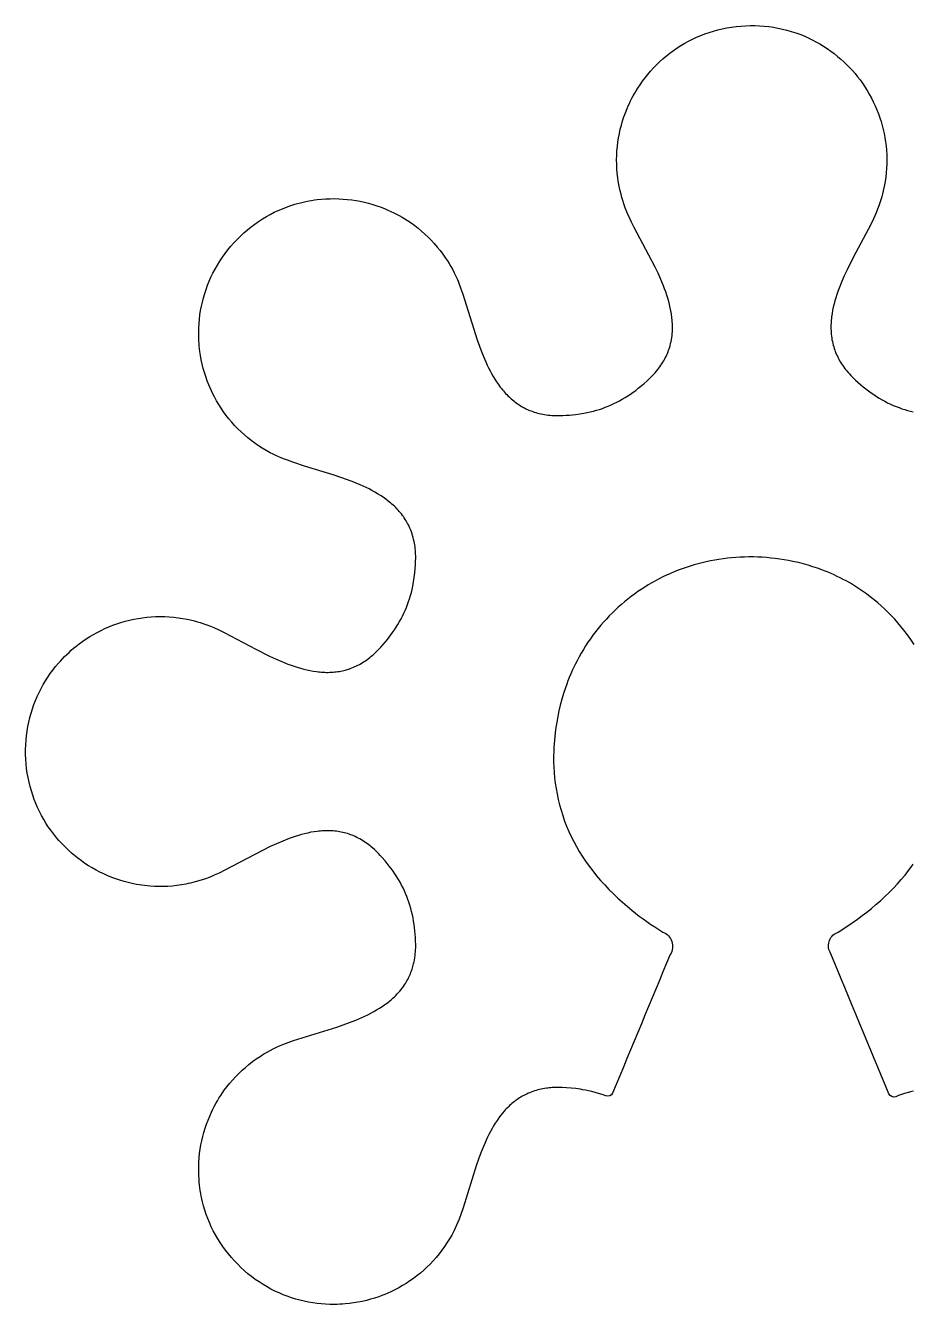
# Model space of a CAD drawing. Extents: x 15 to 64.3, y 11.2 to 58.2.
# Drawn here: x 22.13 to 42.79, y 28.41 to 58.24 of the extents above; entities that cross this region are included whole.
import ezdxf

# ---------------------------------------------------------------- set-up
doc = ezdxf.new("R2010")
doc.units = 0
doc.header["$MEASUREMENT"] = 0
doc.layers.add('WORK_LAYER', color=254, linetype='CONTINUOUS')

msp = doc.modelspace()

# ---------------------------------------------------------------- linework, layer by layer
at = {"layer": 'WORK_LAYER'}
for points in [[(42.854, 43.8), (42.776, 43.915), (42.696, 44.027), (42.612, 44.137), (42.543, 44.223), (42.471, 44.307), (42.398, 44.39), (42.322, 44.471), (42.245, 44.549), (42.166, 44.626), (42.085, 44.701), (42.002, 44.774), (41.916, 44.846), (41.828, 44.916), (41.738, 44.983), (41.647, 45.049), (41.554, 45.111), (41.46, 45.172), (41.364, 45.23), (41.266, 45.285), (41.198, 45.322), (41.129, 45.357), (41.059, 45.392), (40.989, 45.425), (40.919, 45.456), (40.847, 45.487), (40.776, 45.516), (40.703, 45.544), (40.597, 45.582), (40.489, 45.618), (40.38, 45.651), (40.271, 45.681), (40.148, 45.712), (40.024, 45.739), (39.922, 45.76), (39.82, 45.778), (39.717, 45.794), (39.614, 45.808), (39.512, 45.82), (39.41, 45.829), (39.307, 45.836), (39.205, 45.841), (39.102, 45.844), (38.999, 45.845), (38.897, 45.843), (38.794, 45.839), (38.695, 45.833), (38.595, 45.826), (38.496, 45.815), (38.397, 45.803), (38.298, 45.789), (38.2, 45.773), (38.102, 45.754), (38.004, 45.733), (37.909, 45.711), (37.814, 45.687), (37.72, 45.66), (37.626, 45.632), (37.533, 45.601), (37.44, 45.569), (37.348, 45.535), (37.257, 45.498), (37.168, 45.46), (37.079, 45.42), (36.992, 45.379), (36.905, 45.335), (36.819, 45.289), (36.735, 45.242), (36.651, 45.193), (36.568, 45.142), (36.487, 45.089), (36.406, 45.035), (36.327, 44.978), (36.249, 44.92), (36.173, 44.861), (36.097, 44.8), (36.023, 44.737), (35.951, 44.672), (35.879, 44.606), (35.809, 44.537), (35.74, 44.468), (35.673, 44.396), (35.607, 44.324), (35.543, 44.25), (35.48, 44.174), (35.42, 44.097), (35.36, 44.017), (35.301, 43.936), (35.245, 43.854), (35.19, 43.771), (35.137, 43.686), (35.086, 43.6), (35.037, 43.513), (34.99, 43.425), (34.951, 43.348), (34.913, 43.271), (34.877, 43.193), (34.843, 43.115), (34.809, 43.036), (34.778, 42.956), (34.748, 42.876), (34.719, 42.795), (34.675, 42.661), (34.635, 42.526), (34.599, 42.389), (34.567, 42.252), (34.54, 42.121), (34.516, 41.99), (34.49, 41.822), (34.47, 41.653), (34.455, 41.484), (34.45, 41.399), (34.446, 41.315), (34.443, 41.189), (34.444, 41.064), (34.448, 40.938), (34.456, 40.813), (34.467, 40.688), (34.481, 40.564), (34.5, 40.44), (34.522, 40.317), (34.549, 40.188), (34.581, 40.06), (34.616, 39.934), (34.656, 39.809), (34.7, 39.684), (34.747, 39.562), (34.799, 39.441), (34.854, 39.321), (34.913, 39.203), (34.976, 39.088), (35.042, 38.974), (35.112, 38.862), (35.19, 38.745), (35.271, 38.63), (35.356, 38.518), (35.445, 38.408), (35.538, 38.299), (35.635, 38.192), (35.734, 38.088), (35.836, 37.986), (35.94, 37.887), (36.047, 37.79), (36.156, 37.696), (36.267, 37.604, 0.035482), (36.993, 37.094, -0.471693), (37.162, 36.569, 0.000911), (35.819, 33.338, -0.406656), (35.66, 33.269), (35.574, 33.3), (35.488, 33.329), (35.412, 33.351), (35.336, 33.371), (35.26, 33.389), (35.183, 33.405), (35.128, 33.415), (35.073, 33.424), (34.962, 33.44), (34.852, 33.452), (34.741, 33.461), (34.644, 33.466), (34.596, 33.467), (34.548, 33.468), (34.479, 33.467), (34.411, 33.463), (34.376, 33.461), (34.342, 33.457), (34.308, 33.454), (34.274, 33.449), (34.234, 33.443), (34.194, 33.436), (34.154, 33.428), (34.114, 33.419), (34.075, 33.409), (34.036, 33.398), (33.997, 33.386), (33.958, 33.373), (33.922, 33.36), (33.886, 33.346), (33.851, 33.331), (33.815, 33.315), (33.781, 33.298), (33.746, 33.281), (33.713, 33.262), (33.679, 33.243), (33.648, 33.223), (33.617, 33.203), (33.587, 33.182), (33.557, 33.161), (33.528, 33.139), (33.499, 33.116), (33.471, 33.092), (33.443, 33.068), (33.416, 33.043), (33.39, 33.018), (33.364, 32.993), (33.338, 32.967), (33.315, 32.942), (33.293, 32.917), (33.249, 32.865), (33.206, 32.812), (33.165, 32.758), (33.123, 32.697), (33.082, 32.635), (33.043, 32.571), (33.006, 32.507), (32.969, 32.44), (32.934, 32.373), (32.901, 32.305), (32.868, 32.236), (32.836, 32.163), (32.805, 32.089), (32.745, 31.94), (32.691, 31.791), (32.64, 31.64), (32.335, 30.661), (32.289, 30.528), (32.239, 30.396), (32.211, 30.325), (32.181, 30.255), (32.149, 30.186), (32.115, 30.118), (32.091, 30.071), (32.066, 30.024), (32.039, 29.978), (32.013, 29.933), (31.956, 29.843), (31.897, 29.755), (31.836, 29.669), (31.771, 29.585), (31.704, 29.503), (31.634, 29.424), (31.563, 29.348), (31.489, 29.276), (31.413, 29.205), (31.335, 29.138), (31.256, 29.073), (31.174, 29.012), (31.091, 28.953), (31.006, 28.897), (30.919, 28.844), (30.83, 28.793), (30.74, 28.746), (30.648, 28.702), (30.578, 28.67), (30.508, 28.64), (30.436, 28.612), (30.364, 28.586), (30.269, 28.554), (30.172, 28.526), (30.075, 28.5), (29.977, 28.477), (29.878, 28.458), (29.779, 28.441), (29.679, 28.428), (29.579, 28.417), (29.517, 28.413), (29.454, 28.409), (29.391, 28.407), (29.328, 28.406), (29.227, 28.407), (29.126, 28.411), (29.025, 28.418), (28.924, 28.429), (28.824, 28.443), (28.724, 28.46), (28.624, 28.48), (28.526, 28.504), (28.427, 28.531), (28.328, 28.562), (28.231, 28.595), (28.135, 28.632), (28.038, 28.673), (27.943, 28.717), (27.85, 28.765), (27.759, 28.815), (27.665, 28.87), (27.574, 28.929), (27.485, 28.99), (27.398, 29.055), (27.314, 29.123), (27.231, 29.193), (27.151, 29.266), (27.074, 29.342), (26.999, 29.42), (26.927, 29.501), (26.857, 29.584), (26.79, 29.67), (26.727, 29.758), (26.666, 29.847), (26.609, 29.939), (26.554, 30.033), (26.505, 30.125), (26.459, 30.219), (26.416, 30.314), (26.377, 30.411), (26.341, 30.507), (26.309, 30.604), (26.28, 30.702), (26.254, 30.801), (26.239, 30.866), (26.225, 30.93), (26.213, 30.995), (26.202, 31.06), (26.193, 31.126), (26.184, 31.191), (26.178, 31.257), (26.172, 31.323), (26.167, 31.423), (26.164, 31.524), (26.165, 31.625), (26.169, 31.725), (26.177, 31.826), (26.187, 31.926), (26.201, 32.026), (26.217, 32.126), (26.237, 32.225), (26.26, 32.323), (26.286, 32.42), (26.316, 32.517), (26.348, 32.613), (26.383, 32.707), (26.421, 32.801), (26.463, 32.893), (26.495, 32.96), (26.528, 33.026), (26.564, 33.091), (26.6, 33.155), (26.638, 33.218), (26.678, 33.281), (26.719, 33.342), (26.762, 33.403), (26.824, 33.486), (26.889, 33.567), (26.957, 33.646), (27.027, 33.722), (27.1, 33.796), (27.176, 33.868), (27.253, 33.937), (27.333, 34.003), (27.418, 34.07), (27.506, 34.133), (27.596, 34.193), (27.687, 34.25), (27.759, 34.292), (27.831, 34.332), (27.905, 34.37), (27.98, 34.406), (28.053, 34.439), (28.128, 34.47), (28.19, 34.494), (28.253, 34.518), (28.379, 34.562), (29.383, 34.875), (29.533, 34.926), (29.682, 34.98), (29.827, 35.037), (29.971, 35.098), (30.041, 35.131), (30.111, 35.165), (30.18, 35.2), (30.248, 35.237), (30.315, 35.275), (30.381, 35.315), (30.446, 35.357), (30.509, 35.401), (30.567, 35.444), (30.623, 35.489), (30.651, 35.512), (30.678, 35.535), (30.704, 35.56), (30.731, 35.584), (30.763, 35.616), (30.795, 35.649), (30.825, 35.682), (30.855, 35.716), (30.884, 35.752), (30.912, 35.787), (30.938, 35.824), (30.964, 35.861), (30.985, 35.893), (31.004, 35.925), (31.023, 35.957), (31.041, 35.99), (31.058, 36.022), (31.074, 36.055), (31.089, 36.088), (31.103, 36.122), (31.116, 36.156), (31.129, 36.19), (31.141, 36.224), (31.152, 36.259), (31.16, 36.289), (31.169, 36.319), (31.176, 36.349), (31.183, 36.379), (31.19, 36.409), (31.196, 36.44), (31.206, 36.501), (31.212, 36.545), (31.217, 36.588), (31.221, 36.632), (31.224, 36.676), (31.226, 36.722), (31.226, 36.769), (31.226, 36.815), (31.225, 36.862), (31.221, 36.965), (31.215, 37.043), (31.208, 37.121), (31.199, 37.197), (31.189, 37.272), (31.177, 37.347), (31.164, 37.422), (31.149, 37.497), (31.131, 37.571), (31.112, 37.644), (31.091, 37.717), (31.069, 37.787), (31.045, 37.855), (31.019, 37.923), (30.992, 37.991), (30.962, 38.058), (30.931, 38.124), (30.897, 38.19), (30.862, 38.254), (30.824, 38.32), (30.785, 38.385), (30.743, 38.448), (30.7, 38.511), (30.656, 38.573), (30.61, 38.633), (30.563, 38.693), (30.515, 38.752), (30.439, 38.839), (30.4, 38.882), (30.361, 38.924), (30.314, 38.971), (30.265, 39.017), (30.216, 39.061), (30.19, 39.083), (30.164, 39.104), (30.132, 39.13), (30.098, 39.154), (30.064, 39.178), (30.03, 39.202), (29.995, 39.224), (29.959, 39.245), (29.923, 39.266), (29.886, 39.286), (29.851, 39.303), (29.816, 39.32), (29.781, 39.335), (29.745, 39.35), (29.709, 39.364), (29.673, 39.377), (29.636, 39.389), (29.599, 39.4), (29.563, 39.409), (29.526, 39.418), (29.489, 39.426), (29.452, 39.433), (29.415, 39.439), (29.378, 39.444), (29.34, 39.448), (29.303, 39.452), (29.266, 39.454), (29.228, 39.456), (29.191, 39.457), (29.154, 39.457), (29.116, 39.457), (29.079, 39.455), (29.042, 39.453), (29.004, 39.451), (28.967, 39.447), (28.929, 39.443), (28.855, 39.432), (28.781, 39.42), (28.707, 39.404), (28.634, 39.387), (28.561, 39.368), (28.489, 39.347), (28.417, 39.324), (28.344, 39.299), (28.271, 39.273), (28.127, 39.216), (27.98, 39.153), (27.835, 39.086), (26.777, 38.535), (26.645, 38.471), (26.526, 38.417), (26.466, 38.391), (26.405, 38.367), (26.325, 38.337), (26.245, 38.31), (26.164, 38.285), (26.082, 38.262), (25.974, 38.235), (25.92, 38.223), (25.865, 38.212), (25.761, 38.193), (25.656, 38.178), (25.551, 38.167), (25.445, 38.159), (25.341, 38.155), (25.237, 38.154), (25.133, 38.157), (25.029, 38.163), (24.965, 38.169), (24.901, 38.176), (24.837, 38.184), (24.774, 38.194), (24.71, 38.205), (24.647, 38.217), (24.584, 38.231), (24.522, 38.246), (24.424, 38.272), (24.327, 38.301), (24.231, 38.333), (24.136, 38.368), (24.043, 38.407), (23.95, 38.448), (23.859, 38.492), (23.77, 38.539), (23.682, 38.589), (23.596, 38.641), (23.512, 38.696), (23.429, 38.754), (23.349, 38.814), (23.27, 38.877), (23.193, 38.942), (23.118, 39.01), (23.063, 39.063), (23.01, 39.117), (22.957, 39.172), (22.906, 39.229), (22.856, 39.287), (22.808, 39.346), (22.761, 39.406), (22.716, 39.467), (22.657, 39.551), (22.602, 39.636), (22.549, 39.723), (22.499, 39.812), (22.452, 39.904), (22.408, 39.997), (22.367, 40.092), (22.329, 40.187), (22.293, 40.286), (22.261, 40.387), (22.232, 40.488), (22.207, 40.59), (22.184, 40.697), (22.166, 40.804), (22.15, 40.913), (22.139, 41.021), (22.131, 41.13), (22.127, 41.24), (22.127, 41.349), (22.13, 41.458), (22.137, 41.567), (22.148, 41.675), (22.162, 41.783), (22.18, 41.89), (22.201, 41.994), (22.226, 42.097), (22.254, 42.199), (22.286, 42.301), (22.32, 42.399), (22.358, 42.496), (22.398, 42.591), (22.442, 42.686), (22.489, 42.777), (22.538, 42.867), (22.591, 42.955), (22.646, 43.041), (22.703, 43.125), (22.763, 43.206), (22.826, 43.286), (22.891, 43.364), (22.939, 43.417), (22.987, 43.469), (23.037, 43.52), (23.088, 43.57), (23.14, 43.619), (23.193, 43.667), (23.247, 43.713), (23.302, 43.758), (23.38, 43.819), (23.46, 43.878), (23.542, 43.933), (23.626, 43.987), (23.711, 44.037), (23.798, 44.085), (23.886, 44.131), (23.975, 44.173), (24.068, 44.214), (24.161, 44.251), (24.256, 44.285), (24.352, 44.317), (24.45, 44.345), (24.549, 44.37), (24.648, 44.393), (24.749, 44.411), (24.85, 44.427), (24.953, 44.439), (25.055, 44.448), (25.158, 44.454), (25.264, 44.456), (25.371, 44.454), (25.477, 44.449), (25.583, 44.44), (25.688, 44.427), (25.794, 44.411), (25.898, 44.391), (26.002, 44.368), (26.068, 44.352), (26.133, 44.334), (26.198, 44.315), (26.263, 44.294), (26.356, 44.261), (26.436, 44.231), (26.515, 44.198), (26.636, 44.143), (26.761, 44.083), (27.494, 43.695), (27.816, 43.533), (27.959, 43.466), (28.102, 43.403), (28.246, 43.346), (28.319, 43.319), (28.392, 43.294), (28.465, 43.27), (28.539, 43.248), (28.613, 43.228), (28.688, 43.209), (28.762, 43.194), (28.836, 43.18), (28.91, 43.169), (28.948, 43.164), (28.985, 43.161), (29.025, 43.157), (29.064, 43.155), (29.104, 43.153), (29.143, 43.152), (29.182, 43.152), (29.222, 43.153), (29.261, 43.155), (29.301, 43.157), (29.337, 43.161), (29.374, 43.165), (29.41, 43.17), (29.446, 43.175), (29.482, 43.182), (29.518, 43.189), (29.553, 43.198), (29.589, 43.207), (29.626, 43.218), (29.664, 43.23), (29.701, 43.242), (29.737, 43.256), (29.773, 43.271), (29.809, 43.286), (29.844, 43.303), (29.879, 43.32), (29.915, 43.339), (29.951, 43.359), (29.986, 43.38), (30.021, 43.402), (30.055, 43.425), (30.089, 43.448), (30.122, 43.473), (30.155, 43.498), (30.19, 43.527), (30.225, 43.556), (30.259, 43.587), (30.292, 43.618), (30.323, 43.648), (30.353, 43.678), (30.412, 43.741), (30.468, 43.803), (30.522, 43.867), (30.565, 43.919), (30.607, 43.973), (30.648, 44.026), (30.688, 44.081), (30.731, 44.143), (30.773, 44.207), (30.813, 44.271), (30.851, 44.337), (30.887, 44.401), (30.921, 44.466), (30.953, 44.532), (30.983, 44.599), (31.011, 44.666), (31.037, 44.733), (31.062, 44.802), (31.084, 44.871), (31.106, 44.942), (31.125, 45.015), (31.143, 45.087), (31.159, 45.16), (31.178, 45.263), (31.193, 45.367), (31.206, 45.471), (31.216, 45.575), (31.222, 45.663), (31.225, 45.751), (31.226, 45.809), (31.226, 45.868), (31.225, 45.911), (31.222, 45.954), (31.219, 45.996), (31.215, 46.039), (31.21, 46.081), (31.204, 46.124), (31.196, 46.166), (31.188, 46.208), (31.178, 46.253), (31.167, 46.298), (31.154, 46.342), (31.14, 46.386), (31.125, 46.43), (31.109, 46.473), (31.091, 46.516), (31.072, 46.558), (31.055, 46.592), (31.038, 46.625), (31.02, 46.658), (31.001, 46.69), (30.981, 46.722), (30.96, 46.754), (30.939, 46.785), (30.917, 46.815), (30.893, 46.847), (30.867, 46.878), (30.841, 46.909), (30.814, 46.939), (30.787, 46.969), (30.759, 46.998), (30.73, 47.026), (30.701, 47.053), (30.673, 47.078), (30.645, 47.103), (30.616, 47.126), (30.587, 47.15), (30.528, 47.195), (30.468, 47.238), (30.404, 47.28), (30.339, 47.321), (30.273, 47.359), (30.205, 47.396), (30.137, 47.432), (30.068, 47.466), (29.998, 47.499), (29.928, 47.53), (29.784, 47.59), (29.638, 47.646), (29.482, 47.701), (29.325, 47.753), (28.633, 47.966), (28.358, 48.055), (28.232, 48.099), (28.169, 48.123), (28.107, 48.148), (28.035, 48.178), (27.965, 48.21), (27.899, 48.243), (27.833, 48.276), (27.738, 48.329), (27.644, 48.386), (27.557, 48.441), (27.473, 48.5), (27.39, 48.561), (27.31, 48.625), (27.23, 48.693), (27.152, 48.763), (27.076, 48.836), (27.003, 48.912), (26.935, 48.988), (26.869, 49.067), (26.805, 49.148), (26.744, 49.23), (26.687, 49.315), (26.631, 49.402), (26.579, 49.49), (26.53, 49.58), (26.494, 49.649), (26.461, 49.72), (26.429, 49.791), (26.399, 49.862), (26.362, 49.957), (26.329, 50.052), (26.298, 50.148), (26.271, 50.245), (26.246, 50.343), (26.225, 50.442), (26.207, 50.541), (26.192, 50.641), (26.185, 50.703), (26.178, 50.764), (26.173, 50.826), (26.169, 50.888), (26.165, 50.989), (26.164, 51.09), (26.167, 51.191), (26.173, 51.292), (26.182, 51.393), (26.194, 51.493), (26.209, 51.593), (26.228, 51.692), (26.25, 51.792), (26.275, 51.891), (26.304, 51.989), (26.335, 52.086), (26.371, 52.183), (26.41, 52.279), (26.451, 52.374), (26.497, 52.467), (26.547, 52.562), (26.6, 52.656), (26.657, 52.748), (26.717, 52.838), (26.78, 52.926), (26.846, 53.011), (26.914, 53.094), (26.986, 53.175), (27.061, 53.255), (27.138, 53.331), (27.218, 53.405), (27.301, 53.476), (27.385, 53.545), (27.473, 53.61), (27.562, 53.673), (27.653, 53.732), (27.743, 53.786), (27.835, 53.837), (27.928, 53.885), (28.022, 53.929), (28.117, 53.97), (28.213, 54.008), (28.31, 54.042), (28.408, 54.073), (28.472, 54.092), (28.536, 54.108), (28.601, 54.124), (28.666, 54.138), (28.731, 54.151), (28.797, 54.163), (28.862, 54.173), (28.928, 54.181), (29.029, 54.192), (29.129, 54.199), (29.23, 54.203), (29.331, 54.204), (29.432, 54.201), (29.533, 54.196), (29.634, 54.187), (29.734, 54.175), (29.834, 54.16), (29.933, 54.142), (30.031, 54.12), (30.129, 54.096), (30.226, 54.068), (30.322, 54.038), (30.417, 54.004), (30.511, 53.967), (30.579, 53.939), (30.646, 53.908), (30.713, 53.877), (30.779, 53.843), (30.844, 53.808), (30.908, 53.772), (30.971, 53.734), (31.033, 53.695), (31.119, 53.637), (31.203, 53.576), (31.285, 53.513), (31.365, 53.447), (31.442, 53.378), (31.517, 53.307), (31.59, 53.233), (31.66, 53.157), (31.73, 53.076), (31.797, 52.992), (31.861, 52.906), (31.922, 52.818), (31.964, 52.754), (32.005, 52.689), (32.043, 52.623), (32.081, 52.556), (32.123, 52.475), (32.163, 52.392), (32.191, 52.331), (32.213, 52.281), (32.233, 52.23), (32.281, 52.104), (32.326, 51.976), (32.66, 50.91), (32.712, 50.76), (32.769, 50.611), (32.828, 50.466), (32.859, 50.394), (32.892, 50.323), (32.925, 50.255), (32.96, 50.188), (32.996, 50.121), (33.033, 50.055), (33.072, 49.991), (33.113, 49.928), (33.156, 49.866), (33.2, 49.806), (33.224, 49.776), (33.248, 49.746), (33.272, 49.717), (33.297, 49.688), (33.323, 49.66), (33.349, 49.633), (33.375, 49.606), (33.403, 49.579), (33.429, 49.554), (33.456, 49.53), (33.484, 49.507), (33.512, 49.484), (33.54, 49.462), (33.569, 49.441), (33.598, 49.42), (33.628, 49.399), (33.673, 49.371), (33.695, 49.358), (33.718, 49.345), (33.741, 49.332), (33.765, 49.32), (33.788, 49.308), (33.812, 49.296), (33.847, 49.28), (33.883, 49.265), (33.92, 49.251), (33.956, 49.237), (33.993, 49.225), (34.03, 49.214), (34.068, 49.203), (34.105, 49.193), (34.147, 49.184), (34.188, 49.175), (34.23, 49.168), (34.272, 49.161), (34.314, 49.156), (34.356, 49.151), (34.398, 49.147), (34.44, 49.145), (34.494, 49.143), (34.548, 49.142), (34.602, 49.143), (34.655, 49.144), (34.736, 49.149), (34.816, 49.155), (34.951, 49.169), (35.051, 49.182), (35.15, 49.199), (35.224, 49.213), (35.297, 49.229), (35.37, 49.247), (35.442, 49.267), (35.511, 49.288), (35.58, 49.311), (35.648, 49.336), (35.715, 49.363), (35.783, 49.391), (35.85, 49.422), (35.916, 49.454), (35.981, 49.489), (36.045, 49.525), (36.109, 49.563), (36.171, 49.602), (36.233, 49.643), (36.296, 49.687), (36.358, 49.732), (36.418, 49.779), (36.478, 49.827), (36.552, 49.889), (36.624, 49.953), (36.688, 50.013), (36.719, 50.044), (36.749, 50.075), (36.781, 50.109), (36.812, 50.144), (36.842, 50.179), (36.871, 50.215), (36.897, 50.249), (36.922, 50.283), (36.946, 50.317), (36.969, 50.352), (36.99, 50.386), (37.01, 50.419), (37.029, 50.454), (37.048, 50.489), (37.065, 50.523), (37.081, 50.558), (37.097, 50.594), (37.111, 50.63), (37.125, 50.666), (37.138, 50.702), (37.15, 50.739), (37.16, 50.776), (37.172, 50.822), (37.183, 50.868), (37.192, 50.914), (37.199, 50.961), (37.205, 51.007), (37.21, 51.054), (37.214, 51.101), (37.216, 51.148), (37.217, 51.184), (37.217, 51.22), (37.216, 51.256), (37.215, 51.292), (37.212, 51.328), (37.21, 51.364), (37.202, 51.435), (37.192, 51.511), (37.179, 51.586), (37.164, 51.66), (37.146, 51.734), (37.127, 51.807), (37.106, 51.879), (37.082, 51.954), (37.057, 52.029), (37.03, 52.102), (37.003, 52.174), (36.943, 52.318), (36.878, 52.462), (36.81, 52.605), (36.666, 52.887), (36.325, 53.53), (36.263, 53.653), (36.204, 53.778), (36.177, 53.838), (36.152, 53.898), (36.115, 53.99), (36.082, 54.084), (36.057, 54.158), (36.035, 54.233), (36.015, 54.309), (35.996, 54.384), (35.979, 54.46), (35.964, 54.537), (35.951, 54.614), (35.94, 54.691), (35.928, 54.796), (35.919, 54.901), (35.914, 55.007), (35.913, 55.112), (35.915, 55.215), (35.921, 55.319), (35.93, 55.422), (35.942, 55.524), (35.958, 55.624), (35.977, 55.724), (35.999, 55.823), (36.024, 55.921), (36.052, 56.018), (36.084, 56.115), (36.119, 56.21), (36.156, 56.304), (36.183, 56.366), (36.211, 56.426), (36.24, 56.487), (36.27, 56.546), (36.302, 56.605), (36.334, 56.664), (36.369, 56.721), (36.404, 56.778), (36.459, 56.862), (36.517, 56.945), (36.577, 57.025), (36.64, 57.104), (36.706, 57.18), (36.773, 57.255), (36.843, 57.327), (36.916, 57.397), (36.993, 57.467), (37.073, 57.535), (37.154, 57.599), (37.238, 57.661), (37.324, 57.721), (37.412, 57.777), (37.502, 57.83), (37.593, 57.881), (37.686, 57.928), (37.779, 57.971), (37.874, 58.012), (37.971, 58.049), (38.071, 58.084), (38.171, 58.115), (38.273, 58.143), (38.376, 58.168), (38.484, 58.189), (38.591, 58.207), (38.7, 58.222), (38.809, 58.232), (38.918, 58.239), (39.028, 58.242), (39.137, 58.241), (39.247, 58.237), (39.354, 58.229), (39.461, 58.218), (39.568, 58.203), (39.674, 58.184), (39.779, 58.162), (39.883, 58.136), (39.987, 58.106), (40.089, 58.073), (40.187, 58.038), (40.284, 57.999), (40.379, 57.958), (40.472, 57.913), (40.563, 57.865), (40.652, 57.815), (40.74, 57.762), (40.826, 57.706), (40.908, 57.648), (40.989, 57.587), (41.068, 57.524), (41.144, 57.458), (41.214, 57.395), (41.282, 57.329), (41.348, 57.262), (41.411, 57.192), (41.473, 57.121), (41.532, 57.048), (41.59, 56.973), (41.645, 56.897), (41.701, 56.813), (41.755, 56.727), (41.806, 56.64), (41.855, 56.552), (41.9, 56.461), (41.943, 56.37), (41.982, 56.277), (42.019, 56.183), (42.051, 56.092), (42.08, 56.001), (42.107, 55.908), (42.131, 55.815), (42.151, 55.722), (42.169, 55.627), (42.184, 55.532), (42.196, 55.437), (42.206, 55.333), (42.212, 55.228), (42.214, 55.123), (42.213, 55.018), (42.209, 54.914), (42.201, 54.809), (42.189, 54.705), (42.174, 54.601), (42.162, 54.529), (42.148, 54.458), (42.132, 54.387), (42.115, 54.316), (42.096, 54.246), (42.075, 54.176), (42.053, 54.106), (42.029, 54.037), (41.999, 53.955), (41.965, 53.873), (41.934, 53.802), (41.901, 53.731), (41.84, 53.604), (41.431, 52.83), (41.288, 52.545), (41.221, 52.401), (41.158, 52.255), (41.101, 52.112), (41.074, 52.04), (41.049, 51.967), (41.026, 51.894), (41.004, 51.822), (40.985, 51.748), (40.967, 51.674), (40.951, 51.6), (40.938, 51.524), (40.927, 51.449), (40.922, 51.411), (40.919, 51.373), (40.916, 51.337), (40.914, 51.301), (40.912, 51.264), (40.911, 51.228), (40.911, 51.192), (40.912, 51.156), (40.913, 51.12), (40.915, 51.084), (40.919, 51.041), (40.923, 50.998), (40.929, 50.955), (40.936, 50.913), (40.945, 50.87), (40.954, 50.828), (40.965, 50.786), (40.976, 50.745), (40.988, 50.708), (41.001, 50.671), (41.014, 50.635), (41.029, 50.599), (41.044, 50.563), (41.061, 50.528), (41.078, 50.493), (41.096, 50.459), (41.115, 50.423), (41.136, 50.388), (41.157, 50.354), (41.18, 50.32), (41.204, 50.285), (41.229, 50.251), (41.255, 50.217), (41.281, 50.184), (41.311, 50.149), (41.341, 50.114), (41.373, 50.081), (41.404, 50.048), (41.444, 50.009), (41.484, 49.972), (41.546, 49.915), (41.609, 49.861), (41.667, 49.812), (41.727, 49.765), (41.787, 49.72), (41.848, 49.675), (41.91, 49.632), (41.973, 49.591), (42.037, 49.551), (42.103, 49.513), (42.167, 49.478), (42.233, 49.444), (42.299, 49.412), (42.366, 49.382), (42.433, 49.354), (42.5, 49.328), (42.568, 49.304), (42.637, 49.282), (42.7, 49.263), (42.764, 49.246), (42.828, 49.23)], [(42.836, 33.382), (42.764, 33.364), (42.693, 33.345), (42.625, 33.324), (42.558, 33.302), (42.491, 33.278), (42.424, 33.252, -0.411494), (42.263, 33.32, 0.000679), (40.892, 36.621, -0.462054), (41.082, 37.091), (41.309, 37.241), (41.533, 37.397), (41.642, 37.478), (41.75, 37.561), (41.857, 37.646), (41.961, 37.733), (42.067, 37.825), (42.17, 37.92), (42.27, 38.017), (42.369, 38.117), (42.462, 38.217), (42.552, 38.319), (42.64, 38.424), (42.724, 38.532), (42.777, 38.602), (42.828, 38.674)]]:
    msp.add_lwpolyline(points, format="xyb", dxfattribs=at)

doc.saveas('drawing.dxf')
